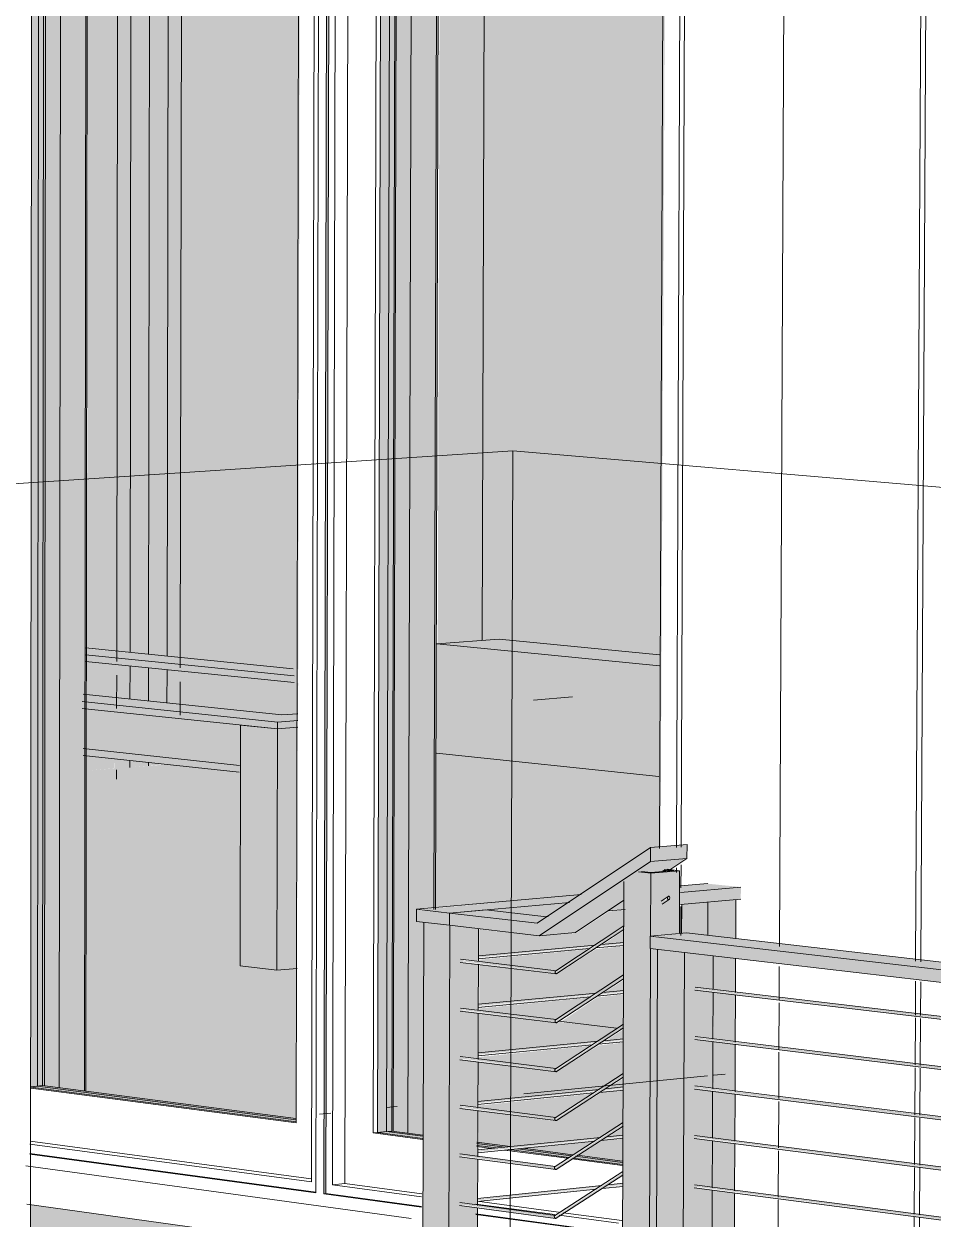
# Model space of a CAD drawing. Header units: inches. Extents: x 5690 to 5695, y -585 to 907.
# Drawn here: x 5693.1019 to 5693.1651, y -584.3104 to -584.2273 of the extents above; entities that cross this region are included whole.
import ezdxf

# ---------------------------------------------------------------- set-up
doc = ezdxf.new("R2010")
doc.units = ezdxf.units.IN
doc.header["$MEASUREMENT"] = 0
for name, color, linetype, lineweight in [('A-FLOR', 192, 'Continuous', 13), ('A-FLOR-HRAL', 11, 'Continuous', 9), ('A-GLAZ-2', 151, 'Continuous', 9), ('A-WALL', 113, 'Continuous', 13), ('G-ANNO-SYMB-1', 111, 'Continuous', 9), ('I-FURN', 30, 'Continuous', 9), ('M-HVAC-DUCT', 70, 'Continuous', 9), ('S-COLS', 52, 'Continuous', 9)]:
    doc.layers.add(name, color=color, linetype=linetype, lineweight=lineweight)
doc.layers.add('A-GLAZ-1', color=151, linetype='Continuous', lineweight=13, transparency=0.75)
doc.layers.add('I-FURN-1', color=30, linetype='Continuous', lineweight=9, transparency=0.64)

# ---------------------------------------------------------------- blocks, each defined once
blk = doc.blocks.new('FP_113-3D View 1 Copy 1 Copy 1')
at = {"layer": 'S-COLS'}
for p, q in [((-4883.397813, -584.271), (-4883.397723, -584.207788)), ((-4883.396526, -584.271129), (-4883.39643, -584.207839)), ((-4883.395241, -584.271259), (-4883.395139, -584.207889)), ((-4883.397818, -584.274266), (-4883.397815, -584.271951)), ((-4883.396531, -584.2744), (-4883.396527, -584.272082)), ((-4883.395246, -584.274534), (-4883.395242, -584.272213)), ((-4883.397825, -584.27901), (-4883.397824, -584.278531)), ((-4883.396538, -584.278907), (-4883.396537, -584.27867))]:
    blk.add_line(p, q, dxfattribs=at)

msp = doc.modelspace()

# ---------------------------------------------------------------- hatches: boundary and pattern name
at = {"layer": 'A-FLOR'}
h = msp.add_hatch(color=256, dxfattribs=at)
h.paths.add_polyline_path([(5693.102366, -584.323209), (5693.140795, -584.318879), (5693.136344, -584.318245), (5693.143485, -584.317425), (5693.143543, -584.317388), (5693.143561, -584.315143), (5693.142392, -584.314986), (5693.138826, -584.317192), (5693.133453, -584.316434), (5693.133442, -584.318215), (5693.131396, -584.318427), (5693.12964, -584.318168), (5693.129669, -584.313218), (5693.102393, -584.30944), (5693.102366, -584.323105)], flags=0)
h.paths.add_polyline_path([(5693.138846, -584.31698), (5693.14191, -584.315038), (5693.133456, -584.316001), (5693.133455, -584.316221), (5693.138844, -584.31698)], flags=0)
h.paths.add_polyline_path([(5693.149768, -584.316759), (5693.152801, -584.316423), (5693.151308, -584.316241), (5693.149771, -584.316411)], flags=0)
h.paths.add_polyline_path([(5693.133458, -584.315746), (5693.141387, -584.314842), (5693.133471, -584.313787), (5693.133469, -584.314083)], flags=0)
at = {"layer": 'A-FLOR-HRAL'}
for points in [[(5693.137747, -584.290719), (5693.145501, -584.285563), (5693.145505, -584.284588), (5693.137604, -584.289849), (5693.137745, -584.290708)], [(5693.145501, -584.285563), (5693.148029, -584.285341), (5693.147996, -584.284372), (5693.145505, -584.284588), (5693.145502, -584.285341)], [(5693.137747, -584.290719), (5693.14027, -584.29049), (5693.143647, -584.288204), (5693.143652, -584.286944), (5693.144657, -584.286276), (5693.144868, -584.286258), (5693.145638, -584.286323), (5693.146217, -584.286272), (5693.146524, -584.286112), (5693.146993, -584.286029), (5693.147931, -584.28535), (5693.14545, -584.285597), (5693.137763, -584.290708)], [(5693.145021, -584.332255), (5693.145053, -584.332147), (5693.145334, -584.332083), (5693.145505, -584.286371), (5693.144657, -584.286276), (5693.143649, -584.286946), (5693.143476, -584.332016), (5693.145019, -584.332254)], [(5693.145516, -584.286372), (5693.147272, -584.286169), (5693.147072, -584.286196), (5693.14533, -584.286309), (5693.145451, -584.286365)], [(5693.146217, -584.286272), (5693.14711, -584.286193), (5693.146406, -584.286146), (5693.146321, -584.286202)], [(5693.131513, -584.289993), (5693.131513, -584.289145), (5693.129223, -584.28888), (5693.129223, -584.289727), (5693.131395, -584.28998)], [(5693.137604, -584.289849), (5693.138271, -584.289408), (5693.134035, -584.28892), (5693.131695, -584.289166), (5693.137025, -584.289782)], [(5693.149478, -584.290703), (5693.149488, -584.288379), (5693.147665, -584.288543), (5693.147658, -584.29057), (5693.148165, -584.290552), (5693.149291, -584.290682)], [(5693.131396, -584.318441), (5693.131451, -584.318435), (5693.131513, -584.289993), (5693.129721, -584.289794), (5693.12964, -584.318176), (5693.131396, -584.318427)], [(5693.137747, -584.290719), (5693.137604, -584.289849), (5693.131515, -584.289145), (5693.131536, -584.289996), (5693.137689, -584.290713)], [(5693.227197, -584.300211), (5693.229753, -584.299944), (5693.148007, -584.290529), (5693.145705, -584.290786), (5693.226949, -584.300182)], [(5693.226949, -584.301107), (5693.227197, -584.300211), (5693.14548, -584.29076), (5693.145477, -584.29162), (5693.226714, -584.30108)], [(5693.147352, -584.338701), (5693.147384, -584.3386), (5693.147663, -584.338521), (5693.147857, -584.291897), (5693.145986, -584.291688), (5693.145822, -584.332378), (5693.146362, -584.332461), (5693.146361, -584.332597), (5693.146423, -584.332602), (5693.146409, -584.33274), (5693.145821, -584.332813), (5693.145798, -584.338452), (5693.14735, -584.3387)], [(5693.147909, -584.338719), (5693.149657, -584.338497), (5693.149669, -584.335863), (5693.148605, -584.335658), (5693.148618, -584.335528), (5693.148694, -584.33549), (5693.14967, -584.335644), (5693.149683, -584.332439), (5693.148619, -584.332237), (5693.148632, -584.332107), (5693.148709, -584.33207), (5693.149684, -584.332221), (5693.149698, -584.329013), (5693.148634, -584.328815), (5693.148647, -584.328685), (5693.148723, -584.328647), (5693.149699, -584.328795), (5693.149713, -584.325586), (5693.148648, -584.32539), (5693.148661, -584.32526), (5693.148738, -584.325223), (5693.149714, -584.325368), (5693.149727, -584.322157), (5693.148663, -584.321965), (5693.148675, -584.321835), (5693.148752, -584.321797), (5693.149728, -584.321939), (5693.149742, -584.318726), (5693.148677, -584.318537), (5693.14869, -584.318407), (5693.148767, -584.31837), (5693.149743, -584.318508), (5693.149757, -584.315294), (5693.148692, -584.315108), (5693.148704, -584.314978), (5693.148781, -584.314941), (5693.149758, -584.315076), (5693.149772, -584.31186), (5693.148706, -584.311677), (5693.148719, -584.311547), (5693.148795, -584.31151), (5693.149773, -584.311642), (5693.149786, -584.308424), (5693.148721, -584.308244), (5693.148733, -584.308114), (5693.14881, -584.308078), (5693.149787, -584.308207), (5693.149801, -584.304987), (5693.148735, -584.30481), (5693.148748, -584.30468), (5693.148824, -584.304644), (5693.149802, -584.30477), (5693.149816, -584.301548), (5693.14875, -584.301374), (5693.148762, -584.301244), (5693.148839, -584.301208), (5693.149817, -584.301331), (5693.149831, -584.298107), (5693.148764, -584.297937), (5693.148777, -584.297806), (5693.148854, -584.297771), (5693.149832, -584.29789), (5693.149846, -584.294664), (5693.148779, -584.294497), (5693.148791, -584.294367), (5693.148868, -584.294331), (5693.149846, -584.294448), (5693.149856, -584.29213), (5693.147857, -584.291906), (5693.147699, -584.33856), (5693.14783, -584.338581), (5693.147801, -584.33862), (5693.147909, -584.338637)], [(5693.138867, -584.293269), (5693.138908, -584.293159), (5693.138798, -584.293138), (5693.132441, -584.292435), (5693.132411, -584.29248), (5693.132425, -584.292505), (5693.138865, -584.293269)], [(5693.138942, -584.293369), (5693.138874, -584.293297), (5693.13886, -584.293269), (5693.132444, -584.292555), (5693.132506, -584.292604), (5693.138921, -584.293366)], [(5693.138855, -584.296677), (5693.143625, -584.293482), (5693.143625, -584.293453), (5693.138853, -584.296649)], [(5693.138951, -584.296779), (5693.139074, -584.296705), (5693.143624, -584.293653), (5693.143625, -584.293537), (5693.138865, -584.296712), (5693.13893, -584.296777)], [(5693.138855, -584.296677), (5693.138896, -584.296567), (5693.138821, -584.29655), (5693.132444, -584.295824), (5693.132442, -584.295845), (5693.132392, -584.29589), (5693.138853, -584.296677)], [(5693.13893, -584.296777), (5693.138862, -584.296705), (5693.138848, -584.296677), (5693.132433, -584.295943), (5693.132495, -584.295992), (5693.138909, -584.296774)], [(5693.138843, -584.300084), (5693.143612, -584.296905), (5693.143612, -584.296876), (5693.138841, -584.300055)], [(5693.138939, -584.300185), (5693.139062, -584.300112), (5693.143611, -584.297076), (5693.143612, -584.29696), (5693.138853, -584.300118), (5693.138918, -584.300183)], [(5693.138843, -584.300084), (5693.138884, -584.299973), (5693.138809, -584.299956), (5693.132396, -584.299204), (5693.132384, -584.299273), (5693.132686, -584.299314), (5693.138841, -584.300084)], [(5693.138918, -584.300183), (5693.13885, -584.300112), (5693.138836, -584.300083), (5693.132426, -584.299332), (5693.132485, -584.299378), (5693.138897, -584.30018)], [(5693.138831, -584.303489), (5693.143599, -584.300327), (5693.143599, -584.300297), (5693.138829, -584.30346)], [(5693.138927, -584.303589), (5693.139093, -584.303489), (5693.143598, -584.300497), (5693.143598, -584.300381), (5693.138841, -584.303523), (5693.138906, -584.303588)], [(5693.138831, -584.303489), (5693.138872, -584.303378), (5693.138797, -584.30336), (5693.132385, -584.302585), (5693.132416, -584.302666), (5693.138829, -584.303488)], [(5693.138906, -584.303588), (5693.138838, -584.303516), (5693.138824, -584.303488), (5693.132416, -584.302716), (5693.132474, -584.302762), (5693.138886, -584.303585)], [(5693.138819, -584.306892), (5693.143585, -584.303747), (5693.143555, -584.303736), (5693.138817, -584.306863)], [(5693.138915, -584.306992), (5693.139081, -584.306892), (5693.143585, -584.303917), (5693.143585, -584.303801), (5693.138829, -584.306926), (5693.138894, -584.306991)], [(5693.138819, -584.306892), (5693.13886, -584.306781), (5693.13881, -584.306766), (5693.132396, -584.305947), (5693.132406, -584.306049), (5693.138817, -584.306891)], [(5693.138894, -584.306991), (5693.138826, -584.30692), (5693.138812, -584.306891), (5693.132405, -584.306099), (5693.132464, -584.306145), (5693.138889, -584.30699)], [(5693.138807, -584.310293), (5693.143572, -584.307165), (5693.143572, -584.307134), (5693.138805, -584.310265), (5693.138806, -584.310277)], [(5693.138903, -584.310394), (5693.13907, -584.310293), (5693.143572, -584.307335), (5693.143572, -584.30722), (5693.138819, -584.310331), (5693.138891, -584.310393)], [(5693.138807, -584.310293), (5693.138848, -584.310182), (5693.138773, -584.310163), (5693.132363, -584.309346), (5693.13239, -584.309429), (5693.138805, -584.310293)], [(5693.138882, -584.310392), (5693.138814, -584.310321), (5693.138793, -584.310291), (5693.132405, -584.309479), (5693.132454, -584.309526), (5693.13887, -584.31039)]]:
    msp.add_hatch(color=256, dxfattribs=at).paths.add_polyline_path(points, flags=0)
h = msp.add_hatch(color=256, dxfattribs=at)
h.paths.add_polyline_path([(5693.145576, -584.332273), (5693.145824, -584.332243), (5693.145987, -584.291679), (5693.145495, -584.291631), (5693.145366, -584.332109), (5693.145525, -584.332134), (5693.145469, -584.332167), (5693.145577, -584.332183)], flags=0)
h.paths.add_polyline_path([(5693.145498, -584.290759), (5693.147499, -584.290529), (5693.147517, -584.286196), (5693.145516, -584.286372), (5693.145498, -584.290706)], flags=0)
h.paths.add_polyline_path([(5693.146508, -584.288379), (5693.146468, -584.288337), (5693.146471, -584.288237), (5693.146432, -584.288203), (5693.1466, -584.288069), (5693.146679, -584.288072), (5693.146717, -584.288204), (5693.146716, -584.288249), (5693.146529, -584.288373)], flags=0)
h = msp.add_hatch(color=256, dxfattribs=at)
h.paths.add_polyline_path([(5693.131515, -584.289145), (5693.139782, -584.288407), (5693.140596, -584.287869), (5693.129457, -584.288907), (5693.131513, -584.289145)], flags=0)
h.paths.add_polyline_path([(5693.147526, -584.287716), (5693.151655, -584.287323), (5693.149353, -584.287091), (5693.14753, -584.287253), (5693.147528, -584.287463)], flags=0)
h = msp.add_hatch(color=256, dxfattribs=at)
h.paths.add_polyline_path([(5693.138159, -584.289396), (5693.138316, -584.289382), (5693.139782, -584.288407), (5693.134035, -584.28892), (5693.137752, -584.289349)], flags=0)
h.paths.add_polyline_path([(5693.142523, -584.289004), (5693.143654, -584.288903), (5693.143657, -584.288253), (5693.143485, -584.288367)], flags=0)
h.paths.add_polyline_path([(5693.147523, -584.288555), (5693.151774, -584.288173), (5693.151777, -584.287337), (5693.147526, -584.287716), (5693.147524, -584.288123)], flags=0)
h = msp.add_hatch(color=256, dxfattribs=at)
h.paths.add_polyline_path([(5693.138867, -584.293269), (5693.143638, -584.290057), (5693.143638, -584.290029), (5693.138865, -584.293241)], flags=0)
h.paths.add_polyline_path([(5693.146397, -584.288286), (5693.146687, -584.288039), (5693.146716, -584.287992), (5693.146397, -584.288256), (5693.146397, -584.288285)], flags=0)
h = msp.add_hatch(color=256, dxfattribs=at)
h.paths.add_polyline_path([(5693.138963, -584.293371), (5693.139086, -584.293297), (5693.143638, -584.290228), (5693.143638, -584.290112), (5693.138874, -584.293297), (5693.138942, -584.293369)], flags=0)
h.paths.add_polyline_path([(5693.146679, -584.288132), (5693.146676, -584.288101), (5693.14647, -584.28827)], flags=0)
h.paths.add_polyline_path([(5693.146508, -584.288379), (5693.146529, -584.288373), (5693.146715, -584.288203), (5693.146676, -584.288134), (5693.146469, -584.288305), (5693.146508, -584.288379)], flags=0)
h = msp.add_hatch(color=256, dxfattribs=at)
h.paths.add_polyline_path([(5693.149696, -584.333893), (5693.151231, -584.333704), (5693.151235, -584.332696), (5693.149702, -584.332459), (5693.149697, -584.333727)], flags=0)
h.paths.add_polyline_path([(5693.151236, -584.332478), (5693.151242, -584.331318), (5693.149706, -584.331504), (5693.149703, -584.332241), (5693.150666, -584.33239)], flags=0)
h.paths.add_polyline_path([(5693.149771, -584.316411), (5693.151308, -584.316216), (5693.151301, -584.31552), (5693.149776, -584.315309), (5693.149772, -584.316319)], flags=0)
h.paths.add_polyline_path([(5693.151312, -584.315304), (5693.151326, -584.312081), (5693.149791, -584.311873), (5693.149777, -584.315091), (5693.150068, -584.315131)], flags=0)
h.paths.add_polyline_path([(5693.151327, -584.311864), (5693.151341, -584.30864), (5693.149806, -584.308437), (5693.149792, -584.311656), (5693.150068, -584.311693)], flags=0)
h.paths.add_polyline_path([(5693.151342, -584.308422), (5693.151357, -584.305196), (5693.14982, -584.304998), (5693.149806, -584.308219), (5693.150068, -584.308254)], flags=0)
h.paths.add_polyline_path([(5693.151358, -584.304979), (5693.151372, -584.301751), (5693.149835, -584.301558), (5693.149821, -584.304781), (5693.150068, -584.304813)], flags=0)
h.paths.add_polyline_path([(5693.151373, -584.301534), (5693.151387, -584.298305), (5693.14985, -584.298116), (5693.149878, -584.301346), (5693.150068, -584.30137)], flags=0)
h.paths.add_polyline_path([(5693.151388, -584.298087), (5693.151402, -584.294856), (5693.149865, -584.294673), (5693.149878, -584.297903), (5693.150067, -584.297926)], flags=0)
h.paths.add_polyline_path([(5693.151403, -584.294639), (5693.151413, -584.292317), (5693.149875, -584.292147), (5693.149878, -584.294458), (5693.150067, -584.29448)], flags=0)
h.paths.add_polyline_path([(5693.151419, -584.290928), (5693.151431, -584.288204), (5693.149488, -584.288379), (5693.149478, -584.290703), (5693.150067, -584.290771)], flags=0)
h = msp.add_hatch(color=256, dxfattribs=at)
h.paths.add_polyline_path([(5693.131451, -584.318435), (5693.133442, -584.318215), (5693.133447, -584.316427), (5693.132385, -584.31624), (5693.132385, -584.316088), (5693.132425, -584.31607), (5693.133448, -584.316166), (5693.133458, -584.313046), (5693.132396, -584.312862), (5693.132395, -584.31271), (5693.132415, -584.312694), (5693.132686, -584.312727), (5693.133459, -584.31279), (5693.133469, -584.309664), (5693.132406, -584.309482), (5693.132407, -584.309317), (5693.132686, -584.309345), (5693.133469, -584.309405), (5693.133479, -584.306279), (5693.13239, -584.306085), (5693.132362, -584.306011), (5693.132398, -584.305966), (5693.132434, -584.305937), (5693.13348, -584.306026), (5693.13349, -584.302893), (5693.1324, -584.302702), (5693.132362, -584.30261), (5693.132409, -584.302585), (5693.132445, -584.302554), (5693.133491, -584.302646), (5693.1335, -584.299505), (5693.132466, -584.299369), (5693.132374, -584.299228), (5693.132419, -584.299203), (5693.132455, -584.29917), (5693.133501, -584.299264), (5693.133511, -584.296116), (5693.132476, -584.295983), (5693.132386, -584.295845), (5693.13243, -584.29582), (5693.132465, -584.295784), (5693.133512, -584.295866), (5693.133522, -584.292725), (5693.132487, -584.292595), (5693.132398, -584.29246), (5693.132441, -584.292435), (5693.132476, -584.292396), (5693.133522, -584.292481), (5693.13353, -584.290229), (5693.131536, -584.290006), (5693.131451, -584.318342)], flags=0)
h.paths.add_polyline_path([(5693.132685, -584.293283), (5693.132673, -584.293243), (5693.132681, -584.293271)], flags=0)
h = msp.add_hatch(color=256, dxfattribs=at)
h.paths.add_polyline_path([(5693.133524, -584.292233), (5693.141502, -584.291454), (5693.141629, -584.29137), (5693.133524, -584.292154), (5693.133524, -584.292208)], flags=0)
h.paths.add_polyline_path([(5693.141867, -584.291468), (5693.143646, -584.291261), (5693.143647, -584.291186), (5693.142005, -584.291377), (5693.141888, -584.291454)], flags=0)
h = msp.add_hatch(color=256, dxfattribs=at)
h.paths.add_polyline_path([(5693.133524, -584.292324), (5693.14133, -584.291568), (5693.141377, -584.291513), (5693.133524, -584.292284), (5693.133524, -584.292317)], flags=0)
h.paths.add_polyline_path([(5693.141708, -584.291573), (5693.143646, -584.291347), (5693.143646, -584.291306), (5693.141778, -584.291527), (5693.141714, -584.29157)], flags=0)
h = msp.add_hatch(color=256, dxfattribs=at)
h.paths.add_polyline_path([(5693.133513, -584.295613), (5693.141577, -584.294813), (5693.141717, -584.294721), (5693.133514, -584.295534), (5693.133513, -584.295588)], flags=0)
h.paths.add_polyline_path([(5693.141958, -584.294819), (5693.143633, -584.294617), (5693.143634, -584.294541), (5693.142098, -584.294727), (5693.141981, -584.294804)], flags=0)
h = msp.add_hatch(color=256, dxfattribs=at)
h.paths.add_polyline_path([(5693.133513, -584.295704), (5693.141421, -584.294916), (5693.141434, -584.294868), (5693.133513, -584.295664), (5693.133513, -584.295698)], flags=0)
h.paths.add_polyline_path([(5693.141798, -584.294924), (5693.143633, -584.294703), (5693.143633, -584.294661), (5693.141868, -584.294878), (5693.141804, -584.29492)], flags=0)
h = msp.add_hatch(color=256, dxfattribs=at)
h.paths.add_polyline_path([(5693.226233, -584.303641), (5693.226201, -584.303503), (5693.222101, -584.303064), (5693.222077, -584.303147), (5693.226201, -584.303637)], flags=0)
h.paths.add_polyline_path([(5693.219017, -584.302784), (5693.219018, -584.302651), (5693.21332, -584.302022), (5693.213296, -584.302105), (5693.218574, -584.302731)], flags=0)
h.paths.add_polyline_path([(5693.210269, -584.301745), (5693.21027, -584.301613), (5693.179494, -584.298009), (5693.17947, -584.298089), (5693.209859, -584.301697)], flags=0)
h.paths.add_polyline_path([(5693.176568, -584.297745), (5693.176569, -584.297617), (5693.148791, -584.294367), (5693.148768, -584.294445), (5693.176476, -584.297734)], flags=0)
h = msp.add_hatch(color=256, dxfattribs=at)
h.paths.add_polyline_path([(5693.226232, -584.303738), (5693.226201, -584.303637), (5693.222079, -584.303177), (5693.222135, -584.303252), (5693.226201, -584.303735)], flags=0)
h.paths.add_polyline_path([(5693.219016, -584.302881), (5693.219017, -584.302784), (5693.213305, -584.302156), (5693.213354, -584.302209), (5693.218574, -584.302829)], flags=0)
h.paths.add_polyline_path([(5693.210268, -584.301842), (5693.210269, -584.301745), (5693.179476, -584.298129), (5693.179529, -584.29819), (5693.209859, -584.301793)], flags=0)
h.paths.add_polyline_path([(5693.176567, -584.297839), (5693.176568, -584.297745), (5693.148771, -584.294473), (5693.148826, -584.294543), (5693.176281, -584.297804)], flags=0)
h = msp.add_hatch(color=256, dxfattribs=at)
h.paths.add_polyline_path([(5693.133503, -584.298992), (5693.141667, -584.298163), (5693.141808, -584.29807), (5693.133503, -584.298913), (5693.133503, -584.298967)], flags=0)
h.paths.add_polyline_path([(5693.142051, -584.298167), (5693.14362, -584.297971), (5693.143621, -584.297895), (5693.142192, -584.298075), (5693.142074, -584.298152)], flags=0)
h = msp.add_hatch(color=256, dxfattribs=at)
h.paths.add_polyline_path([(5693.133503, -584.299082), (5693.141522, -584.298257), (5693.141592, -584.298211), (5693.133503, -584.299043), (5693.133503, -584.299082)], flags=0)
h.paths.add_polyline_path([(5693.14189, -584.298272), (5693.14362, -584.298057), (5693.14362, -584.298016), (5693.141961, -584.298226), (5693.141896, -584.298269)], flags=0)
h = msp.add_hatch(color=256, dxfattribs=at)
h.paths.add_polyline_path([(5693.226197, -584.307324), (5693.226199, -584.30719), (5693.222066, -584.306734), (5693.222042, -584.306818), (5693.225763, -584.307271)], flags=0)
h.paths.add_polyline_path([(5693.218983, -584.306445), (5693.218984, -584.306311), (5693.213288, -584.305665), (5693.213264, -584.305747), (5693.218574, -584.306395)], flags=0)
h.paths.add_polyline_path([(5693.210238, -584.305379), (5693.210239, -584.305246), (5693.179472, -584.301545), (5693.179448, -584.301625), (5693.209859, -584.305332)], flags=0)
h.paths.add_polyline_path([(5693.176546, -584.301272), (5693.176547, -584.301143), (5693.148777, -584.297806), (5693.148754, -584.297884), (5693.176281, -584.301239)], flags=0)
h = msp.add_hatch(color=256, dxfattribs=at)
h.paths.add_polyline_path([(5693.226196, -584.307421), (5693.226197, -584.307324), (5693.222045, -584.306847), (5693.2221, -584.306922), (5693.225763, -584.307369)], flags=0)
h.paths.add_polyline_path([(5693.218982, -584.306541), (5693.218983, -584.306445), (5693.213273, -584.305799), (5693.213322, -584.305851), (5693.218574, -584.306492)], flags=0)
h.paths.add_polyline_path([(5693.210237, -584.305475), (5693.210238, -584.305379), (5693.179454, -584.301665), (5693.179506, -584.301726), (5693.20986, -584.305429)], flags=0)
h.paths.add_polyline_path([(5693.176546, -584.301365), (5693.176546, -584.301272), (5693.148756, -584.297912), (5693.148812, -584.297982), (5693.176281, -584.301333)], flags=0)
h = msp.add_hatch(color=256, dxfattribs=at)
h.paths.add_polyline_path([(5693.133492, -584.302369), (5693.141759, -584.30151), (5693.141903, -584.301415), (5693.133492, -584.30229), (5693.133492, -584.302344)], flags=0)
h.paths.add_polyline_path([(5693.142146, -584.301513), (5693.143607, -584.301324), (5693.143608, -584.301247), (5693.142289, -584.30142), (5693.142169, -584.301498)], flags=0)
h = msp.add_hatch(color=256, dxfattribs=at)
h.paths.add_polyline_path([(5693.133492, -584.302459), (5693.141612, -584.301605), (5693.141683, -584.301559), (5693.133492, -584.30242), (5693.133492, -584.302453)], flags=0)
h.paths.add_polyline_path([(5693.141984, -584.301618), (5693.143607, -584.30141), (5693.143607, -584.301368), (5693.142055, -584.301572), (5693.14199, -584.301615)], flags=0)
h = msp.add_hatch(color=256, dxfattribs=at)
h.paths.add_polyline_path([(5693.226161, -584.311005), (5693.226163, -584.310877), (5693.222032, -584.310402), (5693.222008, -584.310486), (5693.225764, -584.310956)], flags=0)
h.paths.add_polyline_path([(5693.218949, -584.310103), (5693.218951, -584.309976), (5693.213256, -584.309305), (5693.213232, -584.309388), (5693.218575, -584.310057)], flags=0)
h.paths.add_polyline_path([(5693.208485, -584.308795), (5693.208487, -584.308668), (5693.18023, -584.305188), (5693.180234, -584.305261), (5693.20803, -584.308738)], flags=0)
h.paths.add_polyline_path([(5693.175954, -584.304726), (5693.175955, -584.304603), (5693.148762, -584.301244), (5693.148739, -584.301322), (5693.175633, -584.304685)], flags=0)
h = msp.add_hatch(color=256, dxfattribs=at)
h.paths.add_polyline_path([(5693.226161, -584.311103), (5693.226161, -584.311005), (5693.22201, -584.310515), (5693.222066, -584.31059), (5693.225764, -584.311053)], flags=0)
h.paths.add_polyline_path([(5693.218948, -584.3102), (5693.218949, -584.310103), (5693.213241, -584.309439), (5693.21329, -584.309492), (5693.218575, -584.310153)], flags=0)
h.paths.add_polyline_path([(5693.208485, -584.30889), (5693.208485, -584.308795), (5693.180229, -584.305299), (5693.180234, -584.305354), (5693.208428, -584.308883)], flags=0)
h.paths.add_polyline_path([(5693.175954, -584.304818), (5693.175954, -584.304726), (5693.148742, -584.30135), (5693.148797, -584.30142), (5693.175835, -584.304804)], flags=0)
h = msp.add_hatch(color=256, dxfattribs=at)
h.paths.add_polyline_path([(5693.133481, -584.305835), (5693.141704, -584.30495), (5693.141776, -584.304904), (5693.133481, -584.305796), (5693.133481, -584.305832)], flags=0)
h.paths.add_polyline_path([(5693.142081, -584.304962), (5693.143594, -584.304761), (5693.143594, -584.30472), (5693.142152, -584.304916), (5693.142086, -584.304959)], flags=0)
h = msp.add_hatch(color=256, dxfattribs=at)
h.paths.add_polyline_path([(5693.133482, -584.305745), (5693.141853, -584.304854), (5693.142, -584.304759), (5693.133482, -584.305666), (5693.133482, -584.30572)], flags=0)
h.paths.add_polyline_path([(5693.142244, -584.304857), (5693.143595, -584.304675), (5693.143595, -584.304598), (5693.142388, -584.304763), (5693.142266, -584.304842)], flags=0)
h = msp.add_hatch(color=256, dxfattribs=at)
h.paths.add_polyline_path([(5693.226126, -584.314685), (5693.226127, -584.31455), (5693.221997, -584.314069), (5693.221973, -584.314152), (5693.225764, -584.314639)], flags=0)
h.paths.add_polyline_path([(5693.218916, -584.31376), (5693.218917, -584.313626), (5693.213224, -584.312944), (5693.2132, -584.313027), (5693.218575, -584.313717)], flags=0)
h.paths.add_polyline_path([(5693.208455, -584.312419), (5693.208456, -584.312285), (5693.180207, -584.308712), (5693.180234, -584.308799), (5693.208031, -584.312364)], flags=0)
h.paths.add_polyline_path([(5693.175933, -584.308247), (5693.175933, -584.308118), (5693.148748, -584.30468), (5693.148725, -584.304758), (5693.175633, -584.308209)], flags=0)
h = msp.add_hatch(color=256, dxfattribs=at)
h.paths.add_polyline_path([(5693.226125, -584.314782), (5693.226126, -584.314685), (5693.221976, -584.314182), (5693.222031, -584.314256), (5693.225764, -584.314735)], flags=0)
h.paths.add_polyline_path([(5693.218915, -584.313856), (5693.218916, -584.31376), (5693.213209, -584.313078), (5693.213258, -584.31313), (5693.218575, -584.313813)], flags=0)
h.paths.add_polyline_path([(5693.208454, -584.312514), (5693.208455, -584.312419), (5693.180206, -584.308834), (5693.180234, -584.308892), (5693.208031, -584.312459)], flags=0)
h.paths.add_polyline_path([(5693.175932, -584.30834), (5693.175933, -584.308247), (5693.148735, -584.30481), (5693.148783, -584.304855), (5693.175633, -584.308301)], flags=0)
h = msp.add_hatch(color=256, dxfattribs=at)
h.paths.add_polyline_path([(5693.133471, -584.309119), (5693.141949, -584.308196), (5693.142098, -584.308101), (5693.133471, -584.30904), (5693.133471, -584.309113)], flags=0)
h.paths.add_polyline_path([(5693.142343, -584.308198), (5693.143582, -584.308025), (5693.143582, -584.307947), (5693.14249, -584.308103), (5693.142366, -584.308183)], flags=0)
h = msp.add_hatch(color=256, dxfattribs=at)
h.paths.add_polyline_path([(5693.133471, -584.309208), (5693.141799, -584.308293), (5693.141871, -584.308247), (5693.133471, -584.30917), (5693.133471, -584.309205)], flags=0)
h.paths.add_polyline_path([(5693.142179, -584.308303), (5693.143581, -584.30811), (5693.143581, -584.308069), (5693.142251, -584.308257), (5693.142185, -584.3083)], flags=0)
h = msp.add_hatch(color=256, dxfattribs=at)
h.paths.add_polyline_path([(5693.22609, -584.318363), (5693.226092, -584.318227), (5693.221963, -584.317733), (5693.221939, -584.317817), (5693.225764, -584.31832)], flags=0)
h.paths.add_polyline_path([(5693.218882, -584.317415), (5693.218883, -584.31728), (5693.213192, -584.316581), (5693.213168, -584.316664), (5693.218584, -584.317376)], flags=0)
h.paths.add_polyline_path([(5693.208424, -584.316041), (5693.208425, -584.315907), (5693.180184, -584.312245), (5693.180234, -584.312335), (5693.208031, -584.315989)], flags=0)
h.paths.add_polyline_path([(5693.175911, -584.311767), (5693.175912, -584.311637), (5693.148733, -584.308114), (5693.14871, -584.308192), (5693.175633, -584.311731)], flags=0)
h = msp.add_hatch(color=256, dxfattribs=at)
h.paths.add_polyline_path([(5693.226089, -584.318459), (5693.22609, -584.318363), (5693.221941, -584.317846), (5693.221997, -584.317921), (5693.225765, -584.318416)], flags=0)
h.paths.add_polyline_path([(5693.218881, -584.317511), (5693.218882, -584.317415), (5693.213177, -584.316715), (5693.213226, -584.316767), (5693.218576, -584.317471)], flags=0)
h.paths.add_polyline_path([(5693.208423, -584.316135), (5693.208424, -584.316041), (5693.180184, -584.312367), (5693.180183, -584.312421), (5693.208031, -584.316084)], flags=0)
h.paths.add_polyline_path([(5693.17591, -584.311859), (5693.175911, -584.311767), (5693.148721, -584.308244), (5693.148768, -584.308289), (5693.175633, -584.311823)], flags=0)
at = {"layer": 'A-GLAZ-1'}
for points in [[(5693.120849, -584.303672), (5693.120849, -584.303448), (5693.106232, -584.301541), (5693.106346, -584.207794), (5693.102488, -584.207646), (5693.1024, -584.301262), (5693.120849, -584.303672)], [(5693.1307, -584.270418), (5693.133783, -584.270185), (5693.133977, -584.208756), (5693.130881, -584.208636), (5693.1307, -584.270412)], [(5693.119518, -584.293129), (5693.120912, -584.293001), (5693.12095, -584.276223), (5693.119517, -584.27633), (5693.106289, -584.274945), (5693.106281, -584.278198), (5693.116983, -584.279353), (5693.116957, -584.29282)], [(5693.120863, -584.303462), (5693.120888, -584.293004), (5693.119518, -584.293129), (5693.116957, -584.29282), (5693.116986, -584.279362), (5693.11183, -584.278806), (5693.106295, -584.279232), (5693.106253, -584.301557), (5693.120862, -584.303462)]]:
    msp.add_hatch(color=256, dxfattribs=at).paths.add_polyline_path(points, flags=0)
h = msp.add_hatch(color=256, dxfattribs=at)
h.paths.add_polyline_path([(5693.106295, -584.279232), (5693.108233, -584.279075), (5693.108233, -584.278417), (5693.106296, -584.278208), (5693.106295, -584.279197)], flags=0)
h.paths.add_polyline_path([(5693.120996, -584.272178), (5693.121139, -584.208247), (5693.112901, -584.207925), (5693.112796, -584.271352), (5693.120924, -584.27217)], flags=0)
h.paths.add_polyline_path([(5693.108233, -584.270892), (5693.108232, -584.241774), (5693.108307, -584.241774), (5693.108353, -584.207747), (5693.106382, -584.20767), (5693.106305, -584.270698), (5693.107928, -584.270862)], flags=0)
h = msp.add_hatch(color=256, dxfattribs=at)
h.paths.add_polyline_path([(5693.108363, -584.279085), (5693.111724, -584.278794), (5693.108233, -584.278417), (5693.108257, -584.279073)], flags=0)
h.paths.add_polyline_path([(5693.112795, -584.271352), (5693.112901, -584.207925), (5693.108353, -584.207747), (5693.108307, -584.241774), (5693.108232, -584.241774), (5693.108233, -584.270892), (5693.108374, -584.270907)], flags=0)
h = msp.add_hatch(color=256, dxfattribs=at)
h.paths.add_polyline_path([(5693.143596, -584.306643), (5693.143597, -584.306414), (5693.140431, -584.306046), (5693.140193, -584.306199), (5693.143496, -584.30663)], flags=0)
h.paths.add_polyline_path([(5693.139866, -584.306156), (5693.140085, -584.305956), (5693.136727, -584.305518), (5693.135746, -584.305618), (5693.139757, -584.306142)], flags=0)
h.paths.add_polyline_path([(5693.134835, -584.305499), (5693.135816, -584.305399), (5693.1335, -584.305097), (5693.133548, -584.305331)], flags=0)
h.paths.add_polyline_path([(5693.129695, -584.304827), (5693.129719, -584.289793), (5693.12924, -584.289737), (5693.129242, -584.28889), (5693.140665, -584.287896), (5693.145604, -584.284613), (5693.146189, -584.284562), (5693.146574, -584.209256), (5693.133979, -584.208753), (5693.133785, -584.270185), (5693.130604, -584.270406), (5693.130784, -584.208774), (5693.126774, -584.20862), (5693.126737, -584.222283), (5693.12652, -584.304413), (5693.129604, -584.304815)], flags=0)
h.paths.add_polyline_path([(5693.143695, -584.29723), (5693.143695, -584.297178), (5693.143628, -584.297222)], flags=0)
h.paths.add_polyline_path([(5693.143297, -584.297181), (5693.143696, -584.29692), (5693.143704, -584.294786), (5693.141787, -584.295014), (5693.139289, -584.296693), (5693.142873, -584.29713)], flags=0)
h.paths.add_polyline_path([(5693.138982, -584.296604), (5693.141414, -584.295003), (5693.133579, -584.295781), (5693.133598, -584.295948), (5693.138981, -584.296604)], flags=0)
h.paths.add_polyline_path([(5693.13358, -584.295533), (5693.141787, -584.294757), (5693.143709, -584.293492), (5693.143717, -584.291426), (5693.141698, -584.291658), (5693.138979, -584.293403), (5693.133588, -584.292763), (5693.133584, -584.294115)], flags=0)
h.paths.add_polyline_path([(5693.142242, -584.294714), (5693.143705, -584.294576), (5693.143708, -584.29375), (5693.143157, -584.294113)], flags=0)
h.paths.add_polyline_path([(5693.138996, -584.293191), (5693.14133, -584.291646), (5693.13359, -584.292391), (5693.133598, -584.292551), (5693.138984, -584.29319)], flags=0)
h.paths.add_polyline_path([(5693.13359, -584.292148), (5693.1417, -584.291402), (5693.143722, -584.290025), (5693.143727, -584.28893), (5693.142595, -584.289033), (5693.140347, -584.290524), (5693.13768, -584.290738), (5693.133596, -584.290272), (5693.13359, -584.292146)], flags=0)
h.paths.add_polyline_path([(5693.142149, -584.29136), (5693.143718, -584.291216), (5693.143721, -584.29032), (5693.142267, -584.291282)], flags=0)
h.paths.add_polyline_path([(5693.138345, -584.28944), (5693.138386, -584.289413), (5693.138229, -584.289427)], flags=0)
h = msp.add_hatch(color=256, dxfattribs=at)
h.paths.add_polyline_path([(5693.119554, -584.276333), (5693.12095, -584.276223), (5693.120953, -584.275274), (5693.11971, -584.275344), (5693.106286, -584.27395), (5693.106284, -584.274943), (5693.115359, -584.275894)], flags=0)
h.paths.add_polyline_path([(5693.120966, -584.272669), (5693.120969, -584.272174), (5693.106295, -584.270741), (5693.106294, -584.271184), (5693.120896, -584.272661)], flags=0)
h = msp.add_hatch(color=256, dxfattribs=at)
h.paths.add_polyline_path([(5693.14362, -584.30643), (5693.143633, -584.304835), (5693.142119, -584.304989), (5693.14051, -584.306025), (5693.143519, -584.306417)], flags=0)
h.paths.add_polyline_path([(5693.140182, -584.305982), (5693.14165, -584.305036), (5693.136747, -584.305534), (5693.140106, -584.305972)], flags=0)
h.paths.add_polyline_path([(5693.135835, -584.305415), (5693.142038, -584.304786), (5693.143642, -584.303753), (5693.14366, -584.30149), (5693.142036, -584.301651), (5693.138916, -584.303618), (5693.133533, -584.302927), (5693.133567, -584.305119)], flags=0)
h.paths.add_polyline_path([(5693.142507, -584.304739), (5693.143635, -584.304625), (5693.143628, -584.304017), (5693.142942, -584.304459)], flags=0)
h.paths.add_polyline_path([(5693.138933, -584.303407), (5693.141572, -584.301697), (5693.133535, -584.302539), (5693.133575, -584.30272), (5693.138932, -584.303406)], flags=0)
h.paths.add_polyline_path([(5693.133537, -584.302281), (5693.141956, -584.301449), (5693.143669, -584.300339), (5693.143687, -584.298143), (5693.141879, -584.29836), (5693.138941, -584.300219), (5693.133555, -584.299544), (5693.133538, -584.302044)], flags=0)
h.paths.add_polyline_path([(5693.14242, -584.301403), (5693.143662, -584.30128), (5693.143639, -584.300613), (5693.142849, -584.301125)], flags=0)
h.paths.add_polyline_path([(5693.138958, -584.300007), (5693.141441, -584.29836), (5693.133557, -584.299162), (5693.133587, -584.299336), (5693.138957, -584.300007)], flags=0)
h.paths.add_polyline_path([(5693.133559, -584.29891), (5693.141874, -584.298108), (5693.143297, -584.297181), (5693.139193, -584.296721), (5693.138966, -584.296816), (5693.133577, -584.296158), (5693.133569, -584.297453)], flags=0)
h.paths.add_polyline_path([(5693.142334, -584.298063), (5693.143689, -584.297933), (5693.143695, -584.29723), (5693.143628, -584.297222), (5693.143272, -584.297453)], flags=0)
at = {"layer": 'A-WALL'}
for points in [[(5693.122767, -584.308679), (5693.122919, -584.308664), (5693.123164, -584.206119), (5693.123011, -584.206124), (5693.122767, -584.308664)], [(5693.122222, -584.308606), (5693.122222, -584.308569), (5693.122161, -584.308598)]]:
    msp.add_hatch(color=256, dxfattribs=at).paths.add_polyline_path(points, flags=0)
h = msp.add_hatch(color=256, dxfattribs=at)
h.paths.add_polyline_path([(5693.142388, -584.311331), (5693.142435, -584.3113), (5693.141951, -584.311272)], flags=0)
h.paths.add_polyline_path([(5693.12968, -584.309614), (5693.12968, -584.309577), (5693.129603, -584.309603)], flags=0)
at = {"layer": 'I-FURN-1'}
for points in [[(5693.120965, -584.273135), (5693.120966, -584.272669), (5693.106294, -584.271184), (5693.106293, -584.271644), (5693.120896, -584.273128)], [(5693.11279, -584.274629), (5693.112794, -584.272306), (5693.108233, -584.271843), (5693.108233, -584.274156), (5693.112641, -584.274614)]]:
    msp.add_hatch(color=256, dxfattribs=at).paths.add_polyline_path(points, flags=0)
h = msp.add_hatch(color=256, dxfattribs=at)
h.paths.add_polyline_path([(5693.119899, -584.275368), (5693.120989, -584.275282), (5693.120993, -584.27314), (5693.112794, -584.272306), (5693.11279, -584.274629), (5693.119897, -584.275368)], flags=0)
h.paths.add_polyline_path([(5693.108233, -584.274156), (5693.108233, -584.271843), (5693.106304, -584.271647), (5693.106302, -584.273955), (5693.108082, -584.27414)], flags=0)

# ---------------------------------------------------------------- linework, layer by layer
at = {"layer": 'A-FLOR'}
for p, q in [((5693.149451, -584.300473), (5693.136693, -584.301733)), ((5693.149875, -584.300431), (5693.150691, -584.300351)), ((5693.123257, -584.303059), (5693.122468, -584.303137)), ((5693.127122, -584.302678), (5693.127872, -584.302604)), ((5693.102049, -584.306741), (5693.128861, -584.310387))]:
    msp.add_line(p, q, dxfattribs=at)
at = {"layer": 'A-FLOR-HRAL'}
for p, q in [((5693.137604, -584.289849), (5693.145505, -584.284588)), ((5693.145505, -584.284588), (5693.145501, -584.285563)), ((5693.148033, -584.284368), (5693.145505, -584.284588)), ((5693.148029, -584.285341), (5693.148033, -584.284368)), ((5693.137747, -584.290719), (5693.145501, -584.285563)), ((5693.145501, -584.285563), (5693.148029, -584.285341)), ((5693.146845, -584.286127), (5693.148029, -584.285341)), ((5693.145516, -584.286372), (5693.144656, -584.286276)), ((5693.14553, -584.286332), (5693.144867, -584.286258)), ((5693.145516, -584.286372), (5693.145498, -584.290775)), ((5693.147517, -584.286196), (5693.145516, -584.286372)), ((5693.14711, -584.286193), (5693.14553, -584.286332)), ((5693.146447, -584.286119), (5693.14711, -584.286193)), ((5693.146657, -584.2861), (5693.147517, -584.286196)), ((5693.147499, -584.290538), (5693.147517, -584.286196)), ((5693.143476, -584.332017), (5693.143649, -584.286949)), ((5693.149478, -584.287079), (5693.147559, -584.28725)), ((5693.147578, -584.287712), (5693.15178, -584.287337)), ((5693.140671, -584.287862), (5693.129223, -584.28888)), ((5693.146239, -584.288306), (5693.146728, -584.287982)), ((5693.146782, -584.288206), (5693.146294, -584.288529)), ((5693.151776, -584.288173), (5693.147574, -584.28855)), ((5693.151419, -584.290936), (5693.151431, -584.288204)), ((5693.129223, -584.28888), (5693.12922, -584.289726)), ((5693.131515, -584.289145), (5693.129223, -584.28888)), ((5693.131515, -584.289145), (5693.139857, -584.288401)), ((5693.131515, -584.289145), (5693.134035, -584.28892)), ((5693.138263, -584.289407), (5693.134035, -584.28892)), ((5693.14027, -584.29049), (5693.143632, -584.288259)), ((5693.143728, -584.288896), (5693.1426, -584.288997)), ((5693.147665, -584.288545), (5693.147657, -584.290578)), ((5693.149478, -584.290711), (5693.149488, -584.288379)), ((5693.12922, -584.289726), (5693.131513, -584.289993)), ((5693.12964, -584.318212), (5693.129721, -584.289785)), ((5693.131513, -584.289993), (5693.131515, -584.289145)), ((5693.131513, -584.289993), (5693.131515, -584.289145)), ((5693.131515, -584.289145), (5693.137604, -584.289849)), ((5693.138385, -584.289376), (5693.138227, -584.28939)), ((5693.131536, -584.289996), (5693.131451, -584.318472)), ((5693.131513, -584.289993), (5693.137747, -584.290719)), ((5693.133522, -584.292488), (5693.13353, -584.290231)), ((5693.137747, -584.290719), (5693.14027, -584.29049)), ((5693.138901, -584.293162), (5693.143638, -584.290027)), ((5693.143637, -584.290286), (5693.138989, -584.293361)), ((5693.14548, -584.29076), (5693.148007, -584.290529)), ((5693.229753, -584.299944), (5693.148007, -584.290529)), ((5693.133524, -584.292111), (5693.141637, -584.291368)), ((5693.143646, -584.291396), (5693.141694, -584.291575)), ((5693.142066, -584.291329), (5693.143646, -584.291185)), ((5693.145477, -584.29162), (5693.14548, -584.29076)), ((5693.14548, -584.29076), (5693.227197, -584.300211)), ((5693.132285, -584.292364), (5693.13894, -584.293153)), ((5693.141263, -584.291615), (5693.133524, -584.292324)), ((5693.145495, -584.291637), (5693.145333, -584.332114)), ((5693.145477, -584.29162), (5693.226949, -584.301107)), ((5693.145822, -584.332368), (5693.145986, -584.291679)), ((5693.147857, -584.291897), (5693.147663, -584.338566)), ((5693.149846, -584.294466), (5693.149856, -584.292132)), ((5693.151403, -584.294667), (5693.151413, -584.29233)), ((5693.138951, -584.29337), (5693.13226, -584.292575)), ((5693.133512, -584.295882), (5693.133522, -584.292709)), ((5693.138889, -584.29657), (5693.143625, -584.293452)), ((5693.143624, -584.29371), (5693.138977, -584.296769)), ((5693.133514, -584.295491), (5693.141727, -584.294719)), ((5693.143633, -584.294752), (5693.141784, -584.294926)), ((5693.14216, -584.294678), (5693.143633, -584.29454)), ((5693.176567, -584.297839), (5693.14858, -584.294514)), ((5693.148605, -584.2943), (5693.176568, -584.297616)), ((5693.149832, -584.297918), (5693.149846, -584.294667)), ((5693.151388, -584.298123), (5693.151402, -584.294868)), ((5693.14135, -584.294967), (5693.133513, -584.295704)), ((5693.138938, -584.296778), (5693.132249, -584.295962)), ((5693.132275, -584.295751), (5693.138928, -584.296561)), ((5693.133501, -584.299326), (5693.133511, -584.29611)), ((5693.138878, -584.299976), (5693.143612, -584.296875)), ((5693.143611, -584.297133), (5693.138965, -584.300175)), ((5693.133503, -584.298869), (5693.14182, -584.298068)), ((5693.14362, -584.298106), (5693.141876, -584.298274)), ((5693.142256, -584.298025), (5693.143621, -584.297894)), ((5693.176545, -584.301365), (5693.148565, -584.297952)), ((5693.148591, -584.297738), (5693.176547, -584.301142)), ((5693.149817, -584.301367), (5693.149831, -584.298119)), ((5693.141438, -584.298316), (5693.133502, -584.299083)), ((5693.151373, -584.301575), (5693.151387, -584.298324)), ((5693.138926, -584.300184), (5693.132239, -584.299347)), ((5693.132265, -584.299136), (5693.138917, -584.299967)), ((5693.13349, -584.30272), (5693.1335, -584.299506)), ((5693.138866, -584.303381), (5693.143599, -584.300296)), ((5693.143598, -584.300554), (5693.138953, -584.30358)), ((5693.133492, -584.302246), (5693.141914, -584.301414)), ((5693.143607, -584.301458), (5693.14197, -584.30162)), ((5693.142355, -584.30137), (5693.143608, -584.301246)), ((5693.175953, -584.304819), (5693.148551, -584.301389)), ((5693.148577, -584.301175), (5693.175392, -584.304525)), ((5693.141529, -584.301664), (5693.133492, -584.30246)), ((5693.149802, -584.304812), (5693.149816, -584.301568)), ((5693.151357, -584.305024), (5693.151372, -584.301776)), ((5693.138914, -584.303589), (5693.132228, -584.302731)), ((5693.132255, -584.30252), (5693.138905, -584.303372)), ((5693.13348, -584.30611), (5693.13349, -584.3029)), ((5693.138854, -584.306784), (5693.143554, -584.303736)), ((5693.143584, -584.303973), (5693.13894, -584.306983)), ((5693.133482, -584.305622), (5693.142011, -584.304757)), ((5693.143594, -584.304809), (5693.142067, -584.304964)), ((5693.142455, -584.304712), (5693.143595, -584.304597)), ((5693.175932, -584.30834), (5693.148536, -584.304824)), ((5693.148563, -584.30461), (5693.175933, -584.308117)), ((5693.141621, -584.305009), (5693.133481, -584.305835)), ((5693.149787, -584.308253), (5693.149801, -584.305013)), ((5693.151342, -584.30847), (5693.151356, -584.305225)), ((5693.138901, -584.306992), (5693.132218, -584.306113)), ((5693.132246, -584.305902), (5693.138893, -584.306775)), ((5693.133469, -584.309497), (5693.133479, -584.30629)), ((5693.138842, -584.310185), (5693.143572, -584.307134)), ((5693.133471, -584.308995), (5693.14211, -584.308099)), ((5693.143571, -584.307391), (5693.138928, -584.310384)), ((5693.143581, -584.308158), (5693.142165, -584.308305)), ((5693.142558, -584.308052), (5693.143582, -584.307946)), ((5693.148549, -584.308043), (5693.175911, -584.311636)), ((5693.141716, -584.308352), (5693.133471, -584.309209)), ((5693.17591, -584.311859), (5693.148521, -584.308257)), ((5693.149772, -584.311692), (5693.149786, -584.308454)), ((5693.151327, -584.311912), (5693.151341, -584.308671)), ((5693.138889, -584.310393), (5693.132208, -584.309493)), ((5693.132236, -584.309282), (5693.138882, -584.310176)), ((5693.133458, -584.312881), (5693.133469, -584.309678))]:
    msp.add_line(p, q, dxfattribs=at)
for points in [[(5693.146834, -584.288087, 0), (5693.146832, -584.288056, 0), (5693.146824, -584.288027, 0), (5693.146812, -584.288003, 0), (5693.146795, -584.287985, 0), (5693.146776, -584.287975, 0), (5693.146756, -584.287972, 0), (5693.146735, -584.287978, 0), (5693.146716, -584.287992, 0), (5693.1467, -584.288013, 0), (5693.146687, -584.288039, 0), (5693.146679, -584.288069, 0), (5693.146676, -584.288101, 0)], [(5693.146676, -584.288101, 0), (5693.146679, -584.288132, 0), (5693.146687, -584.288161, 0), (5693.146699, -584.288185, 0), (5693.146715, -584.288203, 0), (5693.146734, -584.288213, 0), (5693.146755, -584.288216, 0), (5693.146775, -584.28821, 0)], [(5693.146782, -584.288206, 0), (5693.146794, -584.288196, 0), (5693.146811, -584.288175, 0), (5693.146824, -584.288149, 0), (5693.146832, -584.288119, 0), (5693.146834, -584.288087, 0)], [(5693.138908, -584.293159, 0), (5693.138891, -584.293171, 0), (5693.138877, -584.29319, 0), (5693.138868, -584.293214, 0), (5693.138865, -584.293241, 0), (5693.138867, -584.293269, 0)], [(5693.138867, -584.293269, 0), (5693.138874, -584.293297, 0), (5693.138886, -584.293323, 0), (5693.138902, -584.293344, 0), (5693.138921, -584.29336, 0), (5693.138942, -584.293369, 0)], [(5693.138951, -584.29337, 0), (5693.138963, -584.293371, 0), (5693.138983, -584.293365, 0)], [(5693.138896, -584.296567, 0), (5693.138879, -584.296579, 0), (5693.138865, -584.296598, 0), (5693.138856, -584.296622, 0), (5693.138853, -584.296649, 0), (5693.138855, -584.296677, 0)], [(5693.138855, -584.296677, 0), (5693.138862, -584.296705, 0), (5693.138874, -584.296731, 0), (5693.13889, -584.296752, 0), (5693.138909, -584.296768, 0), (5693.13893, -584.296777, 0)], [(5693.138938, -584.296778, 0), (5693.138951, -584.296779, 0), (5693.138971, -584.296773, 0)], [(5693.138884, -584.299973, 0), (5693.138867, -584.299986, 0), (5693.138853, -584.300005, 0), (5693.138844, -584.300028, 0), (5693.138841, -584.300055, 0), (5693.138843, -584.300084, 0)], [(5693.138843, -584.300084, 0), (5693.13885, -584.300112, 0), (5693.138862, -584.300137, 0), (5693.138878, -584.300158, 0), (5693.138897, -584.300174, 0), (5693.138918, -584.300183, 0)], [(5693.138926, -584.300185, 0), (5693.138939, -584.300185, 0), (5693.138959, -584.300179, 0)], [(5693.138872, -584.303378, 0), (5693.138855, -584.30339, 0), (5693.138841, -584.303409, 0), (5693.138832, -584.303433, 0), (5693.138829, -584.30346, 0), (5693.138831, -584.303489, 0)], [(5693.138831, -584.303489, 0), (5693.138838, -584.303516, 0), (5693.13885, -584.303542, 0), (5693.138866, -584.303563, 0), (5693.138885, -584.303579, 0), (5693.138906, -584.303588, 0)], [(5693.138914, -584.303589, 0), (5693.138927, -584.303589, 0), (5693.138947, -584.303584, 0)], [(5693.13886, -584.306781, 0), (5693.138843, -584.306794, 0), (5693.138829, -584.306812, 0), (5693.13882, -584.306836, 0), (5693.138817, -584.306863, 0), (5693.138819, -584.306892, 0)], [(5693.138819, -584.306892, 0), (5693.138826, -584.30692, 0), (5693.138838, -584.306945, 0), (5693.138854, -584.306966, 0), (5693.138874, -584.306982, 0), (5693.138894, -584.306991, 0)], [(5693.138902, -584.306992, 0), (5693.138915, -584.306992, 0), (5693.138935, -584.306987, 0)], [(5693.138848, -584.310182, 0), (5693.138831, -584.310195, 0), (5693.138817, -584.310214, 0), (5693.138808, -584.310238, 0), (5693.138805, -584.310265, 0), (5693.138807, -584.310293, 0)], [(5693.138807, -584.310293, 0), (5693.138814, -584.310321, 0), (5693.138826, -584.310346, 0), (5693.138842, -584.310368, 0), (5693.138862, -584.310383, 0), (5693.138882, -584.310392, 0)], [(5693.138889, -584.310393, 0), (5693.138903, -584.310394, 0), (5693.138923, -584.310388, 0)]]:
    msp.add_polyline3d(points, dxfattribs=at)
at = {"layer": 'A-GLAZ-2'}
for p, q in [((5693.122158, -584.206152), (5693.121922, -584.307853)), ((5693.123164, -584.206128), (5693.122919, -584.308664)), ((5693.123375, -584.308049), (5693.123622, -584.20611)), ((5693.124494, -584.206085), (5693.124241, -584.30796)), ((5693.147619, -584.206502), (5693.147298, -584.284589)), ((5693.164746, -584.206476), (5693.164288, -584.292528)), ((5693.102857, -584.301182), (5693.102948, -584.207664)), ((5693.103308, -584.207678), (5693.103215, -584.301148)), ((5693.103439, -584.207692), (5693.103345, -584.301174)), ((5693.104473, -584.207734), (5693.104373, -584.301309)), ((5693.106244, -584.207807), (5693.106131, -584.301539)), ((5693.106346, -584.207816), (5693.106233, -584.301557)), ((5693.121062, -584.208391), (5693.120849, -584.303743)), ((5693.126211, -584.304444), (5693.126462, -584.208608)), ((5693.126773, -584.20862), (5693.12652, -584.304413)), ((5693.126773, -584.20862), (5693.12652, -584.304413)), ((5693.12652, -584.304413), (5693.126773, -584.20862)), ((5693.127139, -584.304351), (5693.127397, -584.208644)), ((5693.127759, -584.208659), (5693.127499, -584.304315)), ((5693.127854, -584.208671), (5693.127594, -584.304337)), ((5693.128888, -584.208714), (5693.12862, -584.304471)), ((5693.130656, -584.208786), (5693.130422, -584.288886)), ((5693.130784, -584.208815), (5693.13055, -584.288898)), ((5693.146426, -584.209408), (5693.146123, -584.284663)), ((5693.147292, -584.285993), (5693.147291, -584.286323)), ((5693.164281, -584.293927), (5693.164268, -584.296277)), ((5693.164267, -584.296476), (5693.16425, -584.299747)), ((5693.164249, -584.299946), (5693.164231, -584.303214)), ((5693.120849, -584.303743), (5693.102392, -584.301331)), ((5693.102398, -584.301262), (5693.120845, -584.303671)), ((5693.102398, -584.301262), (5693.120845, -584.303671)), ((5693.120845, -584.303671), (5693.102398, -584.301262)), ((5693.102401, -584.301226), (5693.103215, -584.301148)), ((5693.102401, -584.301226), (5693.102857, -584.301182)), ((5693.120838, -584.303528), (5693.102857, -584.301182)), ((5693.103215, -584.301148), (5693.120834, -584.303446)), ((5693.16423, -584.303413), (5693.164213, -584.306677)), ((5693.126211, -584.304444), (5693.12652, -584.304413)), ((5693.129641, -584.304892), (5693.126211, -584.304444)), ((5693.12652, -584.304413), (5693.127499, -584.304315)), ((5693.12652, -584.304413), (5693.127139, -584.304351)), ((5693.12652, -584.304413), (5693.129645, -584.304821)), ((5693.12652, -584.304413), (5693.129645, -584.304821)), ((5693.129645, -584.304821), (5693.12652, -584.304413)), ((5693.129654, -584.304679), (5693.127139, -584.304351)), ((5693.127499, -584.304315), (5693.12966, -584.304597)), ((5693.121922, -584.307853), (5693.102336, -584.30522)), ((5693.102351, -584.305021), (5693.121904, -584.307647)), ((5693.134443, -584.305519), (5693.133412, -584.305385)), ((5693.133414, -584.305313), (5693.134754, -584.305488)), ((5693.133414, -584.305313), (5693.134754, -584.305488)), ((5693.134754, -584.305488), (5693.133414, -584.305313)), ((5693.135375, -584.305425), (5693.133419, -584.30517)), ((5693.133422, -584.305087), (5693.135736, -584.305389)), ((5693.139696, -584.306206), (5693.135343, -584.305637)), ((5693.135653, -584.305606), (5693.139788, -584.306146)), ((5693.135653, -584.305606), (5693.139788, -584.306146)), ((5693.139788, -584.306146), (5693.135653, -584.305606)), ((5693.139972, -584.306025), (5693.136274, -584.305543)), ((5693.136635, -584.305506), (5693.140079, -584.305955)), ((5693.102326, -584.305882), (5693.122218, -584.308569)), ((5693.143555, -584.30671), (5693.140012, -584.306247)), ((5693.140104, -584.306187), (5693.143551, -584.306637)), ((5693.140104, -584.306187), (5693.143551, -584.306637)), ((5693.143551, -584.306637), (5693.140104, -584.306187)), ((5693.143544, -584.306491), (5693.140288, -584.306067)), ((5693.140395, -584.305997), (5693.14354, -584.306407)), ((5693.164212, -584.306876), (5693.164195, -584.310137)), ((5693.124242, -584.30796), (5693.123375, -584.308049)), ((5693.129578, -584.308883), (5693.123375, -584.308049)), ((5693.124241, -584.30796), (5693.129589, -584.308678)), ((5693.122919, -584.308664), (5693.129565, -584.309562)), ((5693.138831, -584.310127), (5693.133354, -584.309391)), ((5693.133446, -584.309196), (5693.139096, -584.309955)), ((5693.133341, -584.310072), (5693.142354, -584.311289)), ((5693.143265, -584.310723), (5693.139148, -584.31017)), ((5693.139412, -584.309997), (5693.143498, -584.310546)), ((5693.164194, -584.310336), (5693.164189, -584.311158))]:
    msp.add_line(p, q, dxfattribs=at)
at = {"layer": 'A-WALL'}
for p, q in [((5693.147947, -584.205822), (5693.147622, -584.284566)), ((5693.154855, -584.205432), (5693.154457, -584.291476)), ((5693.163931, -584.292492), (5693.164389, -584.205795)), ((5693.122461, -584.206148), (5693.122222, -584.308606)), ((5693.122767, -584.308679), (5693.123011, -584.206133)), ((5693.102353, -584.336124), (5693.102474, -584.206758)), ((5693.147617, -584.285784), (5693.14761, -584.28739)), ((5693.147605, -584.288688), (5693.147597, -584.290706)), ((5693.154451, -584.292861), (5693.15444, -584.295184)), ((5693.163911, -584.29624), (5693.163923, -584.293891)), ((5693.154439, -584.295384), (5693.154424, -584.298619)), ((5693.163893, -584.299709), (5693.16391, -584.296439)), ((5693.154423, -584.298818), (5693.154409, -584.30205)), ((5693.163874, -584.303175), (5693.163892, -584.299908)), ((5693.154408, -584.302249), (5693.154393, -584.305478)), ((5693.163856, -584.306637), (5693.163873, -584.303374)), ((5693.154392, -584.305677), (5693.154377, -584.308903)), ((5693.122222, -584.308606), (5693.102324, -584.305917)), ((5693.163838, -584.310096), (5693.163855, -584.306836)), ((5693.122767, -584.308679), (5693.12292, -584.308664)), ((5693.129564, -584.309598), (5693.122767, -584.308679)), ((5693.102132, -584.309403), (5693.129078, -584.313137)), ((5693.154376, -584.309102), (5693.154361, -584.312324)), ((5693.142308, -584.31132), (5693.13334, -584.310108)), ((5693.163828, -584.311923), (5693.163837, -584.310295))]:
    msp.add_line(p, q, dxfattribs=at)
at = {"layer": 'G-ANNO-SYMB-1'}
for p in [(5692.829665, -584.277237), (5693.134993, -584.53589), (5693.576638, -584.294481)]:
    msp.add_line(p, (5693.135912, -584.256992), dxfattribs=at)
at = {"layer": 'I-FURN'}
for p, q in [((5693.120636, -584.272141), (5693.106202, -584.270687)), ((5693.134979, -584.270088), (5693.130646, -584.270415)), ((5693.130646, -584.27042), (5693.146111, -584.271937)), ((5693.146109, -584.271172), (5693.134979, -584.270088)), ((5693.120717, -584.272643), (5693.106205, -584.271175)), ((5693.106205, -584.271175), (5693.120717, -584.272643)), ((5693.106204, -584.271635), (5693.120716, -584.27311)), ((5693.120716, -584.27311), (5693.106204, -584.271635)), ((5693.106038, -584.273924), (5693.119864, -584.27536)), ((5693.119864, -584.27536), (5693.106038, -584.273924)), ((5693.119554, -584.276333), (5693.105972, -584.27491)), ((5693.105973, -584.274436), (5693.119555, -584.275853)), ((5693.137351, -584.274327), (5693.140075, -584.274112)), ((5693.119555, -584.275853), (5693.120971, -584.275741)), ((5693.119864, -584.27536), (5693.120965, -584.275273)), ((5693.120965, -584.275273), (5693.119864, -584.27536)), ((5693.116957, -584.29282), (5693.11699, -584.276065)), ((5693.119554, -584.276333), (5693.11699, -584.276065)), ((5693.119554, -584.276333), (5693.119518, -584.293129)), ((5693.119554, -584.276333), (5693.119555, -584.275853)), ((5693.12097, -584.276221), (5693.119554, -584.276333)), ((5693.12097, -584.276221), (5693.119554, -584.276333)), ((5693.116901, -584.279345), (5693.106033, -584.278172)), ((5693.106034, -584.2777), (5693.116902, -584.278868)), ((5693.14608, -584.279644), (5693.130623, -584.278017)), ((5693.14608, -584.279644), (5693.130623, -584.278017)), ((5693.116957, -584.29282), (5693.119518, -584.293129)), ((5693.119518, -584.293129), (5693.120914, -584.293001)), ((5693.139085, -584.296668), (5693.14314, -584.297162)), ((5693.143438, -584.297198), (5693.143522, -584.297209))]:
    msp.add_line(p, q, dxfattribs=at)
at = {"layer": 'M-HVAC-DUCT'}
msp.add_line((5693.133981, -584.208757), (5693.133788, -584.270185), dxfattribs=at)
at = {"layer": 'S-COLS'}
for p, q in [((5693.108373, -584.271653), (5693.108459, -584.208207)), ((5693.112794, -584.272094), (5693.1129, -584.208381)), ((5693.108368, -584.274917), (5693.108372, -584.272604)), ((5693.112789, -584.275371), (5693.112793, -584.273048)), ((5693.108362, -584.279828), (5693.108363, -584.279175))]:
    msp.add_line(p, q, dxfattribs=at)

# ---------------------------------------------------------------- block references
msp.add_blockref('FP_113-3D View 1 Copy 1 Copy 1', (10576.507114, 0), dxfattribs=at)

doc.saveas('drawing.dxf')
